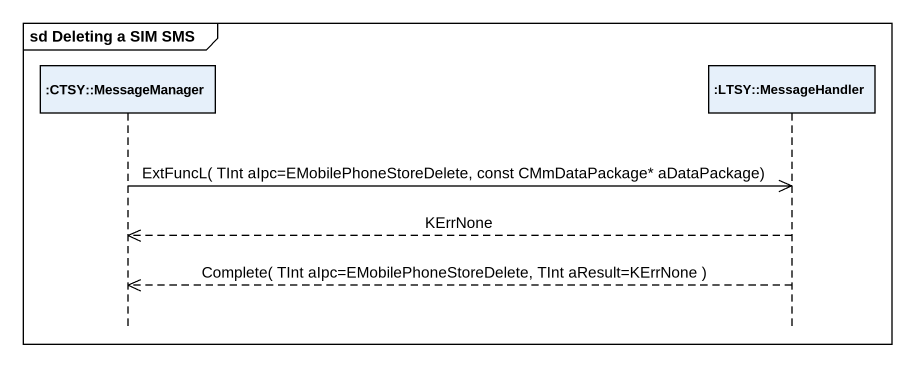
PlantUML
@startuml
mainframe sd Deleting a SIM SMS
hide footbox
participant ":CTSY::MessageManager" as CTSY_MessageManager
participant ":LTSY::MessageHandler" as LTSY_MessageHandler

CTSY_MessageManager ->> LTSY_MessageHandler : ExtFuncL( TInt aIpc=EMobilePhoneStoreDelete, const CMmDataPackage* aDataPackage)
LTSY_MessageHandler -->> CTSY_MessageManager : KErrNone
LTSY_MessageHandler -->> CTSY_MessageManager : Complete( TInt aIpc=EMobilePhoneStoreDelete, TInt aResult=KErrNone )
@enduml
